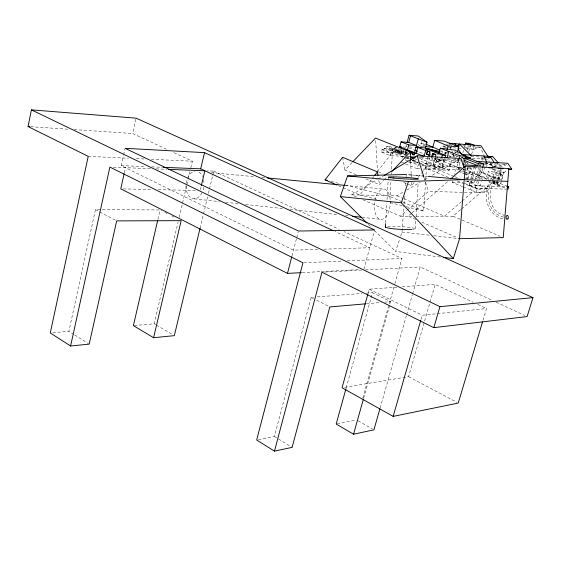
<?xml version="1.0" encoding="UTF-8"?>
<svg xmlns="http://www.w3.org/2000/svg" width="561" height="561" viewBox="0 0 561 561"><rect width="100%" height="100%" fill="white"/><g stroke="black" fill="none" stroke-linecap="round" stroke-linejoin="round"><path stroke-width="0.42" stroke-dasharray="2.81 2.1" d="M402.104 201.785L390.119 196.623L390.898 181.119M391.241 174.226L391.333 172.5M391.501 169.057L392.328 152.69L408.24 159.121M385.68 222.857L386.831 203.04M387.034 199.597L388.282 178.054M415.357 228.755L415.827 221.013M416.087 216.707L418.176 182.311M406.024 206.637L423.688 211.076L425.666 180.502M425.722 179.625L426.57 166.526L421.788 164.59M400.659 236.097L401.992 232.058L404.004 205.024M404.067 204.155L404.656 196.301M405.435 185.838L405.694 182.346M406.087 177.115L406.276 174.499L408.008 174.653M73.954 334.524L68.877 331.313L95.468 209.618L160.095 209.947L161.659 210.74M317.764 249.372L293.494 250.136L121.239 165.628L123.427 155.734M123.609 154.906L124.893 149.135M166.47 149.184L132.705 133.511L135.93 119.009M124.332 172.774L125.461 167.697M157.936 219.302L160.095 209.947M134.247 325.541L154.177 323.781L178.181 221.644M179.176 217.388L186.582 185.894M186.778 185.046L187.977 179.934M188.18 179.085L189.983 171.428M190.782 168.019L192.381 161.21L172.746 152.101M200.361 189.737L201.147 186.441M200.06 228.236L207.612 196.701M208.433 193.286L209.246 189.877M209.449 189.029L212.514 176.238M212.717 175.39L213.741 171.126L207.29 170.874M291.986 255.949L296.503 238.502M296.72 237.668L298.221 231.854M258.348 439.67L274.378 436.458L311.18 297.344L313.767 297.148M403.668 156.386L390.161 155.551L381.375 151.982L382.013 149.633L383.92 149.759L392.707 153.314L393.121 151.786L395.105 151.912L395.694 149.766L398.499 149.955L397.91 152.101L389.145 148.567L389.72 146.435L398.499 149.955M383.92 149.759L384.334 148.237L386.326 148.377L395.105 151.912M386.326 148.377L386.908 146.232L389.72 146.435M384.334 148.237L399.018 154.086L399.537 152.206L390.772 148.679L390.26 150.551L392.363 150.692L401.115 154.219L401.627 152.34L403.338 152.452L403.78 150.853L395.021 147.347L394.586 148.946L392.875 148.826L392.363 150.692M390.161 155.551L390.8 153.188L392.707 153.314M363.858 269.357L374.404 230.767M396.494 150.565L397.917 150.664L406.655 154.17L405.224 154.079L396.494 150.565L397.118 148.272M406.248 155.642L397.518 152.129L397.917 150.664M397.518 152.129L399.404 152.255L399.853 150.621L401.438 150.727L407.777 153.265M401.438 150.727L401.788 149.436M401.942 158.391L402.553 156.161L404.046 156.26M406.374 145.068L405.926 146.702L408.478 146.884M405.224 154.079L406.073 151.007M368.051 293.41L369.215 289.195L396.992 287.176M346.193 387.833L372.497 292.653L390.729 301.643L389.783 304.995M421.928 141.477L420.603 146.253L424.965 146.575M423.232 146.246L424.347 142.249M405.568 163.994L417.195 168.728L418.857 162.746M424.046 146.856L424.908 143.763L418.878 143.3M418.408 157.29L422.742 157.557L423.786 153.798L418.268 151.603M448.527 177.423L425.168 167.956L428.12 157.403M453.996 176.371L427.419 165.649L430.89 153.258M362.813 398.079L388.969 304.728M389.208 303.887L394.628 284.539M394.86 283.705L401.928 258.474L343.963 231.567M363.668 398.128L389.551 305.836M419.207 163.111L433.141 163.889L434.754 158.153L460.693 168.461M436.149 157.802L435.743 159.233L431.325 157.809L434.768 159.177L435.175 157.739M445.364 159.352L442.987 167.732L434.375 167.283L433.022 166.743L435.518 157.865M434.375 167.283L437.328 156.792M440.371 157.929L438.919 161.87L436.577 160.944L437.692 156.982M436.577 160.944L438.036 157.003M444.088 158.917L443.618 160.586L442.264 160.053L437.117 159.745L438.471 160.278L438.94 158.602M438.919 161.87L439.81 158.7M441.479 158.37L439.915 163.924L436.437 167.444L419.789 160.825M442.264 160.053L442.734 158.384M433.022 166.743L441.64 167.192L444.01 158.819M445.196 154.633L446.619 149.612M445.799 154.156L446.402 152.031M423.239 169.029L449.165 170.313L452.061 160.137L444.543 159.682L442.047 167.22L439.915 163.924L423.765 157.473L420.294 160.951M447.026 153.49L447.973 150.138M380.127 408.022L406.381 315.661M406.62 314.819L412.349 294.672M412.587 293.831L420.224 266.959L492.278 300.401M427.173 157.683L449.333 166.519L450.595 162.073L458.092 162.515L446.963 158.125M452.965 157.024L454.059 153.174M459.038 159.191L454.655 174.261M459.711 169.352L458.302 168.791L461.149 158.833M462.811 153.027L464.235 148.055M464.473 147.22L464.95 145.565M462.818 168.644L459.599 167.367L458.94 169.674L425.168 167.956M463.084 159.871L463.456 158.588M467.355 149.976L469.017 144.191M463.239 170.754L463.716 169.092M465.146 164.1L465.868 161.603M468.73 151.631L470.644 144.976M421.009 319.44L422.216 315.261L486.548 308.55L483.042 320.261M467.783 167.62L466.829 170.93L464.718 170.095M471.598 154.366L474.227 145.257M465.967 148.763L473.821 149.352L474.101 148.377L478.715 146.624M344.65 387.321L408.583 376.676L435.175 284.392L473.112 302.232M467.958 178.615L471.107 167.704M464.978 174.029L459.704 171.918L470.679 172.451L471.668 169.029L467.825 167.515L465.665 174.766M470.903 178.735L474.536 166.189M463.456 186.981L476.261 192.199L487.137 192.486L488.21 188.819L477.341 188.482L469.178 185.179L470.363 181.077M475.244 179.541L474.269 182.893L470.181 181.245L467.236 181.133L471.331 182.781L472.299 179.422M472.544 178.58L475.707 167.648L477.909 167.767M475.483 178.7L478.645 167.809M486.997 179.387L477.551 175.635L480.672 164.878M457.383 181.014L475.104 188.187L480.903 168.216M477.551 175.635L479.059 175.705L481.219 168.265M465.272 180.915L477.355 185.789L482.474 168.202M493.491 169.071L496.548 170.264L494.486 177.29L492.986 177.227L481.548 172.711L482.909 168.041M476.261 192.199L477.341 188.482M481.548 172.711L483.056 172.781L485.097 165.79L483.589 165.705M469.178 185.179L480.097 185.551L481.282 181.498M486.653 176.238L488.042 171.491M490.896 179.716C490.721 174.513 500.082 181.785 491.45 177.809M492.986 177.227L495.047 170.186L496.548 170.264M492.516 181.119L493.329 178.356M493.743 183.742L497.558 170.761L500.643 170.923L504.002 172.227L500.181 185.186L497.095 185.074L493.743 183.742L496.836 183.854L500.181 185.186M492.509 181.582L496.45 183.145L497.186 180.642M497.432 179.808L500.622 168.952M496.836 183.854L500.643 170.923M462.657 186.659L452.25 182.416L452.734 180.789M497.095 185.074L498.294 181.014M498.533 180.2L500.924 172.073L504.002 172.227M496.45 183.145L497.944 183.202L498.68 180.698M498.925 179.871L502.116 169.029M501.373 180.579L502.775 175.831A7.686 1.143 16.1 0 0 492.193 171.694A7.686 1.143 16.1 0 0 491.24 173.475A7.686 1.143 16.1 0 0 502.775 175.831M440.392 257.001L395.603 251.433L399.593 239.323M490.707 180.347C481.443 193.173 486.731 215.571 503.336 219M494.199 181.582C486.548 192.584 489.746 212.191 504.143 215.214L503.869 215.144M338.472 185.691L359.762 195.011L371.719 179.373M372.238 178.693L374.32 175.979M403.696 182.409L411.634 185.733L414.306 182.304M418.036 177.5L421.234 173.384M421.767 172.697L426.57 166.526M482.334 160.376L481.64 158.805L482.979 157.115M377.483 171.435L392.328 152.69M485.482 167.444L487.733 164.618L487.032 163.048M493.771 167.9L496.015 165.095L495.033 163.651M365.856 178.889L379.538 184.716L383.675 180.305M384.264 179.674L387.223 176.519M356.2 174.773L344.938 169.969L352.14 162.459M449.992 148.448L451.212 147.255M454.655 157.746L456.416 160.642L457.65 159.45M420.547 163.672L428.646 166.94L432.447 163.503L436.437 167.444M413.709 159.268L412.44 160.404L419.733 163.342M362.883 199.744L400.33 216.202L406.865 210.438M407.524 209.863L428.457 191.42L480.482 192.781M411.458 213.341L408.198 216.202L416.227 219.716M412.111 212.773L448.484 180.873M421.584 166.484L425.476 163.118L428.646 166.94M461.57 201.567L444.501 216.195L403.997 198.846M462.229 200.999L472.074 192.556L468.295 180.944M415.982 216.202L453.029 216.195L460.869 209.505M461.528 208.951L493.68 181.519M496.317 179.268L507.537 169.695M409.221 156.575L405.33 159.899L408.422 161.147M356.516 196.939L351.733 194.842L377.28 179.569M378.03 179.12L383.289 175.979M351.733 194.842L396.844 195.782L403.64 191.841M406.655 190.088L420.245 182.199M424.775 179.569L428.548 177.381M432.321 175.193L459.494 159.422M446.577 144.486L448.134 143.882M506.681 164.703L500.223 167.059L496.962 163.356M445.616 145.86L442.391 147.017L447.629 147.403M473.821 149.352L480.181 147.129L483.912 154.675M484.255 164.415L500.454 165.355L504.521 164.198M455.679 157.017L458.688 156.288M337.035 423.885L355.828 420.112M52.811 332.736L68.877 331.313M366.368 303.76L381.157 302.477M384.636 302.169L390.729 301.643M317.224 296.881L362.133 293.445M366.445 293.115L372.497 292.653M402.195 286.797L435.175 284.392M302.232 272.611L320.457 271.65M321.327 271.608L360.386 269.546M324.56 272.071L361.957 270.072M365.435 269.89L420.224 266.959M303.817 262.751L342.89 261.047M347.231 260.858L401.928 258.474M323.83 249.182L369.769 247.731L334.889 231.455M400.33 216.202L411.655 216.202M123.378 188.889L152.171 189.52M158.279 189.653L195.803 190.467M475.104 188.187L506.26 189.162M477.355 185.789L506.085 186.764M471.331 182.781L474.269 182.893M452.25 182.416L463.267 182.823M113.336 167.227L150.769 168.679M156.007 168.882L166.477 169.289M121.239 165.628L145.685 166.61M151.8 166.855L162.276 167.283M465.546 177.921L475.651 178.349L477.116 178.931M88.224 156.365L128.483 158.237M136.365 158.609L144.24 158.973M151.246 159.296L192.381 161.21M465.728 174.331L476.668 174.829L470.679 172.451M417.195 168.728L419.782 168.854M466.605 168.77L471.668 169.029M458.302 168.791L461.906 168.973L464.017 169.815M449.333 166.519L461.906 167.199M467.825 167.515L477.418 168.027M427.419 165.649L459.599 167.367M400.926 162.094L403.534 162.241M408.759 162.536L418.338 163.069M478.715 165.846L482.151 166.042M492.481 166.624L497.642 166.912M456.416 160.642L465.034 161.161M438.471 160.278L443.618 160.586M484.346 163.02L486.92 163.174M490.349 163.384L498.063 163.84M502.347 164.1L506.632 164.352M407.139 156.596L409.74 156.757M434.768 159.177L435.743 159.233M399.018 154.086L401.115 154.219M397.91 152.101L399.537 152.206M381.375 151.982L407.118 153.651M481.64 158.805L483.982 158.959M484.76 159.008L487.881 159.212L489.353 161.386M460.995 157.592L463.603 157.76M472.271 158.314L483.547 159.036M30.666 126.716L69.038 129.275M74.269 129.619L132.705 133.511M471.317 156.435L483.421 157.234M389.145 148.567L390.772 148.679M395.021 147.347L397.328 147.508M454.712 152.606L457.201 152.774M409.334 146.947L414.439 147.312M403.135 146.982L406.55 147.227M442.671 146.007L445.294 146.204M464.501 147.655L474.101 148.377M448.498 147.466L461.598 148.441M450.588 144.843L448.849 144.71L451.507 150.173M462.776 145.79L480.181 147.129M412.328 175.032L414.923 175.263M417.517 175.488L421.844 175.874M425.301 176.175L427.026 176.329M211.518 172.578L254.084 176.659M261.903 177.409L265.374 177.746M345.296 185.403L383.514 189.071A15.238 7.889 -84.2 0 1 390.267 200.326M194.225 198.825L219.456 201.602M225.55 202.276L238.6 203.713M245.564 204.477L282.975 208.601M289.939 209.365L337.792 214.639M345.625 215.501L348.234 215.789M362.161 217.317L381.298 219.428M401.992 232.058L429.488 235.22M433.786 235.711L458.702 238.579M457.257 159.149L458.926 159.359M440.287 151.603L446.163 152.865L441.451 150.846M359.762 195.011L376.585 199.239M390.042 202.619L402.658 205.789M330.983 181.35L340.275 183.756M345.345 185.06L390.119 196.623M492.768 181.694L493.224 181.841A2.055 0.463 22.9 0 0 494.325 181.883M485.517 162.578L496.583 166.883M484.795 162.795L495.083 166.792M497.558 170.761L500.924 172.073M491.99 168.987L495.047 170.186M450.266 153.539L457.222 156.26M444.151 153.37L445.511 153.896M448.463 155.481L452.517 157.073M465.497 162.164L467.93 163.125M448.702 156.014L451.794 157.227M437.222 154.282L438.464 154.773M483.056 172.781L494.486 177.29M444.543 159.682L450.595 162.073M463.624 168.966L490.181 179.506M495.819 181.743L507.081 186.21M408.948 147.901L415.119 150.355M479.059 175.705L488.505 179.45M494.01 181.638L497.944 183.202M462.159 170.958L483.87 179.604M488.694 181.526L507.993 189.211M436.921 160.958L439.256 161.891M421.164 156.933L422.742 157.557M407.041 151.996L403.829 151.253L407.791 152.837M419.481 158.307L432.447 163.503M441.64 167.192L442.987 167.732M433.141 163.889L449.165 170.313M399.853 150.621L408.576 154.114M394.586 148.946L403.338 152.452M386.908 146.232L395.694 149.766M392.875 148.826L401.627 152.34M465.441 178.181L466.913 178.777M399.404 152.255L407.335 155.439M414.102 158.539L418.976 160.502M480.097 185.551L488.21 188.819M406.374 157.192L409.474 158.447M413.352 160.011L419.565 162.515M454.803 176.694L458.028 177.991M402.553 156.161L405.659 157.417M406.437 157.732L409.544 158.987M412.644 160.236L418.078 162.431M412.23 160.734L417.805 162.985M382.013 149.633L390.8 153.188M464.859 183.468L487.137 192.486M409.2 161.463L418.492 165.229M378.282 171.764L383.044 173.763M453.029 216.195L500.033 236.237M396.844 195.782L403.198 198.503M402.903 202.128L423.688 211.076M421.844 222.17L458.758 238.327M213.741 171.126L339.202 229.358M496.233 302.239L524.738 315.471M477.853 304.462L486.548 308.55M369.215 289.195L422.216 315.261M164.78 212.324L168.679 214.302M171.799 215.894L174.141 217.079M311.18 297.344L313.508 298.55M316.621 300.149L329.055 306.544M95.468 209.618L115.924 220.487M408.583 376.676L456.703 402.265M358.184 420.806L372.42 428.99M453.246 158.98L461.198 163.581M154.177 323.781L155.67 324.658M156.414 325.1L172.094 334.328M274.378 436.458L292.099 447.362M74.676 334.98L88.463 343.683M418.141 144.458L422.244 147.452M457.531 152.929L458.723 154.114M461.71 157.073L463.505 158.847M368.275 224.323L371.382 227.408M374.489 230.487L395.603 251.433M499.346 164.107L500.454 165.355M462.047 157.024L463.709 158.938M467.033 162.767L468.14 164.043M489.844 162.108L493.28 167.178M479.157 164.703L480.048 166.035M450.637 144.731L452.972 148.392M454.845 151.316L455.784 152.774M452.461 154.121L454.214 157.017M451.886 150.958L453.029 153.3M453.407 154.079L454.929 157.199M465.595 172.648L468.021 180.116M424.228 178.153L425.287 181.469M425.547 182.297L428.457 191.42M342.603 157.297L344.938 169.969M378.836 180.446L379.538 184.716M375.709 140.615L377.434 170.572M410.659 161.449L411.15 173.594M411.178 174.457L411.283 177.059M411.493 182.262L411.634 185.733M493.4 179.457A7.679 1.171 16.1 0 1 486.625 176.35A7.679 1.171 16.1 0 1 493.294 177.003A7.679 1.171 16.1 0 1 501.268 180.235M503.603 217.072A22.167 18.716 -87.7 0 1 496.934 214.169L494.094 211.651A22.167 18.716 -87.7 0 1 488.126 196.841L488.245 192.626A22.167 18.716 -87.7 0 1 492.067 181.778M374.965 200.34A15.238 7.889 -84.2 0 1 383.458 189.071M390.309 201.09A15.238 7.889 -84.2 0 1 381.2 219.428A15.238 7.889 -84.2 0 1 374.811 201.119M387.679 226.504A15.021 1.367 3.4 0 1 408.759 227.331A15.021 1.367 3.4 0 1 412.559 229.491M198.896 172.01A13.906 8.976 -84.8 0 1 202.633 176.687M203.601 179.829A13.906 8.976 -84.8 0 1 203.987 184.387M203.72 187.255A13.906 8.976 -84.8 0 1 202.36 191.96M202.009 192.725A13.906 8.976 -84.8 0 1 191.589 198.201A13.906 8.976 -84.8 0 1 185.979 184.828M186.119 183.363A13.906 8.976 -84.8 0 1 186.883 179.822M187.619 177.851A13.906 8.976 -84.8 0 1 195.095 171.112"/><path stroke-width="0.84" d="M385.435 227.163L385.631 223.72M459.557 238.677L465.258 166.168L508.862 168.566L503.224 237.598L459.557 238.677L453.309 258.6L443.835 257.429M70.602 345.99L50.273 332.961L88.224 156.365L28.05 126.541L31.423 109.865L136.12 118.161L532.95 297.639L527.116 316.572L433.828 327.659L321.951 272.211L274.469 451.135L256.665 440.013L302.947 262.793L109.865 167.094L70.602 345.99L89.192 344.138L116.681 220.894L181.161 220.648L153.595 337.715L133.385 325.618L157.739 220.15M124.142 173.615L120.762 188.833L287.477 273.389L301.362 272.66M333.297 230.711L200.691 168.833L204.527 152.634L125.075 148.314L298.438 231.02L374.629 229.961L204.527 152.634M201.343 185.621L204.87 170.782L168.223 169.359M200.06 228.236L174.331 335.646L153.595 337.715M287.477 273.389L291.776 256.784M423.246 156.119L399.727 146.744L401.059 141.856L408.738 142.445L416.465 145.488L408.822 144.927L401.059 141.856M407.048 142.606L409.081 135.236L418.261 136.007L427.012 142.228L425.42 147.95L417.805 147.403L416.171 153.3L414.621 153.195L405.912 149.724L407.468 149.829L408.822 144.927M408.738 142.445L410.561 135.811M367.82 294.252L342.063 387.756L393.156 416.381L458.225 403.071L482.537 321.93M410.154 154.219L410.512 152.929L412.994 153.09L412.538 154.738L414.158 154.843L414.621 153.195M345.962 388.675L336.186 424.053L353.556 434.207L373.921 429.852L379.888 408.857M414.495 152.599L418.31 138.833M424.207 155.902L426.185 148.812L429.586 149.058L445.757 155.411L444.95 158.258M426.402 154.149L429.396 155.18L426.402 154.149L427.286 150.979L430.28 152.01M426.865 154.177L427.748 151.014M428.934 155.152L429.817 151.982L427.286 150.979M457.418 152.031L458.905 146.821L444.06 141.099L434.719 140.341L432.812 147.15L425.834 146.638M353.556 434.207L363.437 398.969M431.528 157.094L432.531 153.511L435.574 154.394M432.503 157.15L433.513 153.574M435.371 157.024L435.981 154.871L432.531 153.511M438.926 153.125L440.315 148.181L454.929 150.103L465.833 156.246L463.365 164.836L477.832 165.649L478.393 163.707L483.687 164.015L482.712 167.367M441.703 157.571L442.377 155.194L445.757 155.411M447.04 149.766L448.106 146L458.905 146.821M446.963 158.125L448.842 151.512M459.277 158.356L459.992 155.86L465.833 156.246M465.188 144.731L465.658 143.076L469.255 143.364L474.227 145.257M393.156 416.381L420.771 320.275M464.466 158.048L470.23 158.77L470.469 157.936L462.39 154.794M433.828 327.659L439.922 306.671L532.95 297.639M507.993 189.211L508.694 186.855L507.081 186.21M453.309 258.6L401.36 202.787L408.443 181.491L464.199 179.604L507.817 181.357M367.034 223.096L340.331 196.595L347.554 175.937L406.276 174.499M374.839 175.298L377.434 171.897L342.603 157.297L325.071 179.829L336.902 185.004M488.771 158.09L490.104 156.414L494.543 162.928M391.95 171.47L410.273 151.912L410.624 160.579M352.743 161.834L375.561 138.048L412.994 153.09M457.608 145.818L459.438 144.037L471.429 155.923M476.934 161.379L507.782 163.265L511.716 169.043L511.127 169.59L508.561 169.45M451.065 178.608L465.258 166.168M384.04 175.53L417.103 155.769L461.002 158.546L463.975 167.669M274.469 451.135L292.099 447.362L329.833 306.944L365.499 303.838M490.966 156.771L492.698 156.589L498.238 162.851M506.955 186.792L508.694 186.855M163.146 167.318L200.691 168.833M488.631 167.781L492.909 168.012M498.035 168.293L503.168 168.573M508.294 168.854L511.716 169.043M410.603 156.814L415.806 157.129M28.05 126.541L29.796 126.66M484.283 157.29L490.335 157.69M461.584 154.478L492.698 156.589M415.294 147.375L419.551 147.683M399.727 146.744L401.431 146.863M454.943 145.18L459.291 145.516M449.698 143.272L481.015 145.741L488.379 157.052M408.871 174.73L411.465 174.955M415.792 175.341L417.517 175.488M421.844 175.874L423.569 176.028M427.896 176.406L464.199 179.604M347.554 175.937L408.443 181.491M267.113 177.907L344.426 185.319M340.331 196.595L401.36 202.787M352.589 216.266L361.291 217.226M465.525 157.311L470.469 157.936M426.08 148.553L439.445 151.428M325.071 179.829L327.603 180.481M429.368 149.261L436.935 151.316M465.658 143.076L470.644 144.976M470.23 158.77L483.687 164.015M409.081 135.236L427.012 142.228M440.315 148.181L459.992 155.86M464.417 158.244L478.393 163.707M463.863 160.18L477.832 165.649M425.42 147.95L429.34 149.492M426.185 148.812L442.377 155.194M416.311 146.035L421.052 147.908M417.805 147.403L426.472 150.818M415.119 150.355L417.482 151.295M411.788 153.896L414.158 154.843M410.035 156.905L414.102 158.539M410.252 158.763L411.802 159.387M434.719 140.341L448.106 146M425.701 144.1L439.88 150.173M31.423 109.865L439.922 306.671M454.887 143.679L456.212 145.86M457.986 148.756L461.086 153.84M483.87 155.986L486.682 162.262M417.103 155.769L423.969 177.325M377.434 171.897L377.995 175.32M411.746 229.54A15.021 1.367 3.4 0 1 393.731 228.811A15.021 1.367 3.4 0 1 385.744 226.826M508.077 218.313L507.635 219.021A2.09 1.122 -85.5 0 1 506.548 219.028L506.183 218.313A1.886 1.017 -85.5 0 1 506.295 216.371L506.73 215.655A2.09 1.122 -85.5 0 1 507.824 215.655L508.182 216.371A1.886 1.017 -85.5 0 1 508.077 218.313M393.577 178.061A15.084 0.785 3.4 0 0 418.169 179.057A15.084 0.785 3.4 0 0 398.359 177.003A15.084 0.785 3.4 0 0 393.577 178.061"/></g></svg>
